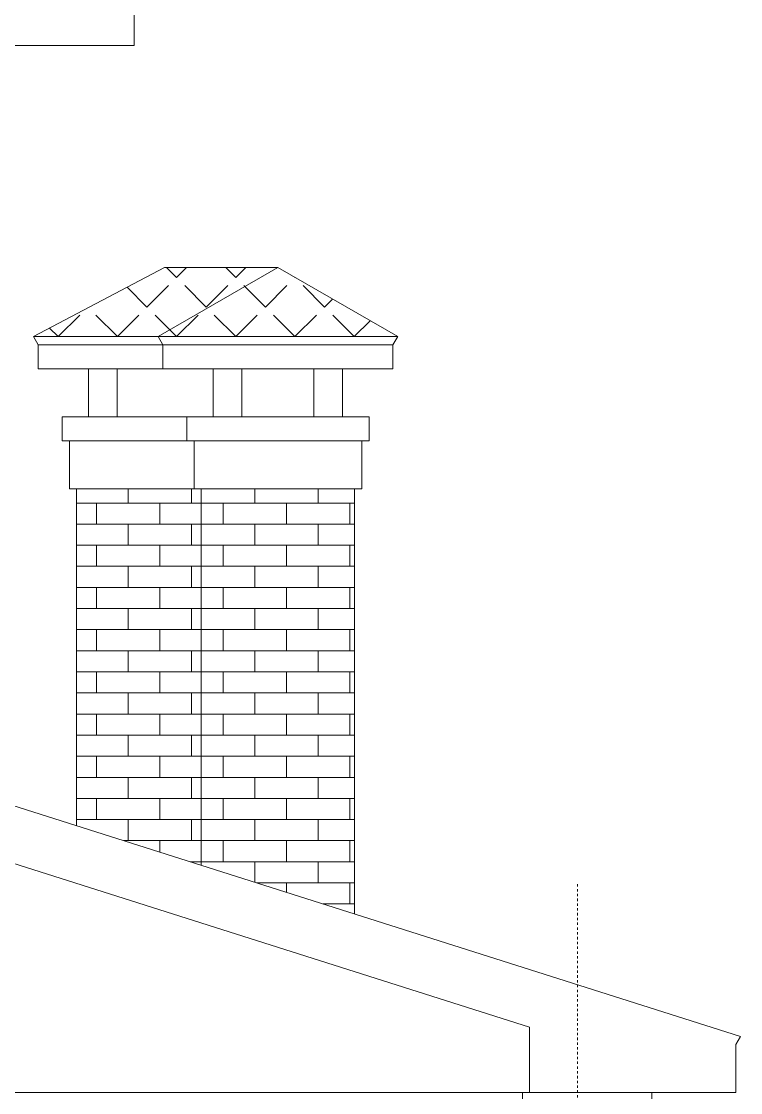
# Model space of a CAD drawing. Header units: millimetres. Extents: x 54 to 1314, y 20 to 614.
# Drawn here: x 839.11 to 869.11, y 182.12 to 226.82 of the extents above; entities that cross this region are included whole.
import ezdxf

# ---------------------------------------------------------------- set-up
doc = ezdxf.new("R2010")
doc.units = ezdxf.units.MM
doc.linetypes.add('CENTER2', pattern=[1.125, 0.75, -0.125, 0.125, -0.125])
for name, color, linetype, lineweight in [('A_ФАСАД', 30, 'Continuous', 15), ('А_КИРПИЧ ОБЛИЦ.', 250, 'Continuous', 30), ('А_ПЕРВЫЙ ПЛАН', 102, 'Continuous', 15), ('А_ШТУКАТУРКА ФАСАД', 7, 'Continuous', 15), ('ОСИ', 40, 'CENTER2', 18), ('ШТРИХОВКА', 93, 'Continuous', 9)]:
    doc.layers.add(name, color=color, linetype=linetype, lineweight=lineweight)

msp = doc.modelspace()

# ---------------------------------------------------------------- hatches: boundary and pattern name
at = {"layer": 'А_КИРПИЧ ОБЛИЦ.', "lineweight": 9}
h = msp.add_hatch(dxfattribs=at)
h.set_pattern_fill('AR-BRSTD', color=41, scale=0.013, style=0)
h.set_pattern_definition([(0, (-574.9755, 190.871), (0, 0.8806434), []), (90, (-574.9755, 190.871), (-1.3208, 0.8806434), [0.8806434, -0.8806434])])
h.paths.add_polyline_path([(841.409, 193.259), (853.009, 189.576), (853.009, 207.32), (841.409, 207.32)])
at = {"layer": 'ШТРИХОВКА', "lineweight": 5, "ltscale": 100}
h = msp.add_hatch(dxfattribs=at)
h.set_pattern_fill('ANGLE', color=30, scale=0.25, angle=45, style=0)
h.set_pattern_definition([(45, (-584.3, 213.665), (-1.2347852, 1.2347852), [1.27, -0.47625]), (135, (-584.3, 213.665), (-1.2347852, -1.2347852), [1.27, -0.47625])])
h.paths.add_polyline_path([(849.809, 216.551), (845.081, 216.551), (839.61, 213.665), (854.808, 213.665)])

# ---------------------------------------------------------------- linework, layer by layer
at = {"layer": 'A_ФАСАД'}
for p, q in [((841.409, 193.259), (841.409, 207.32)), ((846.609, 191.608), (846.609, 207.32)), ((853.009, 189.576), (853.009, 207.32))]:
    msp.add_line(p, q, dxfattribs=at)
at = {"layer": 'А_КИРПИЧ ОБЛИЦ.', "lineweight": 15}
for p, q in [((841.909, 210.32), (841.909, 212.32)), ((843.109, 210.32), (843.109, 212.32)), ((847.109, 210.32), (847.109, 212.32)), ((848.309, 210.32), (848.309, 212.32)), ((851.309, 210.32), (851.309, 212.32)), ((852.509, 210.32), (852.509, 212.32))]:
    msp.add_line(p, q, dxfattribs=at)
at = {"layer": 'А_ПЕРВЫЙ ПЛАН', "ltscale": 100}
for p, q in [((839.61, 213.665), (845.081, 216.551)), ((844.81, 213.665), (849.809, 216.551)), ((845.081, 216.551), (849.809, 216.551)), ((854.808, 213.665), (849.809, 216.551)), ((839.61, 213.665), (854.808, 213.665)), ((839.809, 213.32), (839.61, 213.665)), ((845.009, 213.32), (844.81, 213.665)), ((854.609, 213.32), (854.808, 213.665))]:
    msp.add_line(p, q, dxfattribs=at)
at = {"layer": 'А_ШТУКАТУРКА ФАСАД', "color": 7}
for p, q in [((843.809, 225.82), (843.809, 227.82)), ((843.809, 225.82), (702.209, 225.82)), ((840.809, 210.32), (853.609, 210.32)), ((840.809, 210.32), (840.809, 209.32)), ((846.009, 210.32), (846.009, 209.32)), ((853.609, 210.32), (853.609, 209.32)), ((840.809, 209.32), (853.609, 209.32)), ((841.109, 209.32), (841.109, 207.32)), ((846.309, 209.32), (846.309, 207.32)), ((853.309, 209.32), (853.309, 207.32)), ((841.109, 207.32), (853.309, 207.32)), ((868.909, 182.12), (868.909, 184.12)), ((868.909, 182.12), (837.009, 182.12))]:
    msp.add_line(p, q, dxfattribs=at)
at = {"layer": 'А_ШТУКАТУРКА ФАСАД'}
for p, q in [((869.108, 184.465), (837.121, 194.62)), ((860.309, 184.85), (837.009, 192.247)), ((860.309, 182.12), (860.309, 184.85)), ((868.909, 184.12), (869.108, 184.465))]:
    msp.add_line(p, q, dxfattribs=at)
at = {"layer": 'А_ШТУКАТУРКА ФАСАД', "color": 7}
for points in [[(854.609, 212.32), (839.809, 212.32), (839.809, 213.32), (854.609, 213.32)], [(845.009, 212.32), (854.609, 212.32), (854.609, 213.32), (845.009, 213.32)], [(860.009, 181.12), (865.409, 181.12), (865.409, 182.12), (860.009, 182.12)]]:
    msp.add_lwpolyline(points, close=True, dxfattribs=at)
at = {"layer": 'ОСИ', "ltscale": 0.01}
msp.add_line((862.309, 134.514), (862.309, 190.848), dxfattribs=at)

doc.saveas('drawing.dxf')
